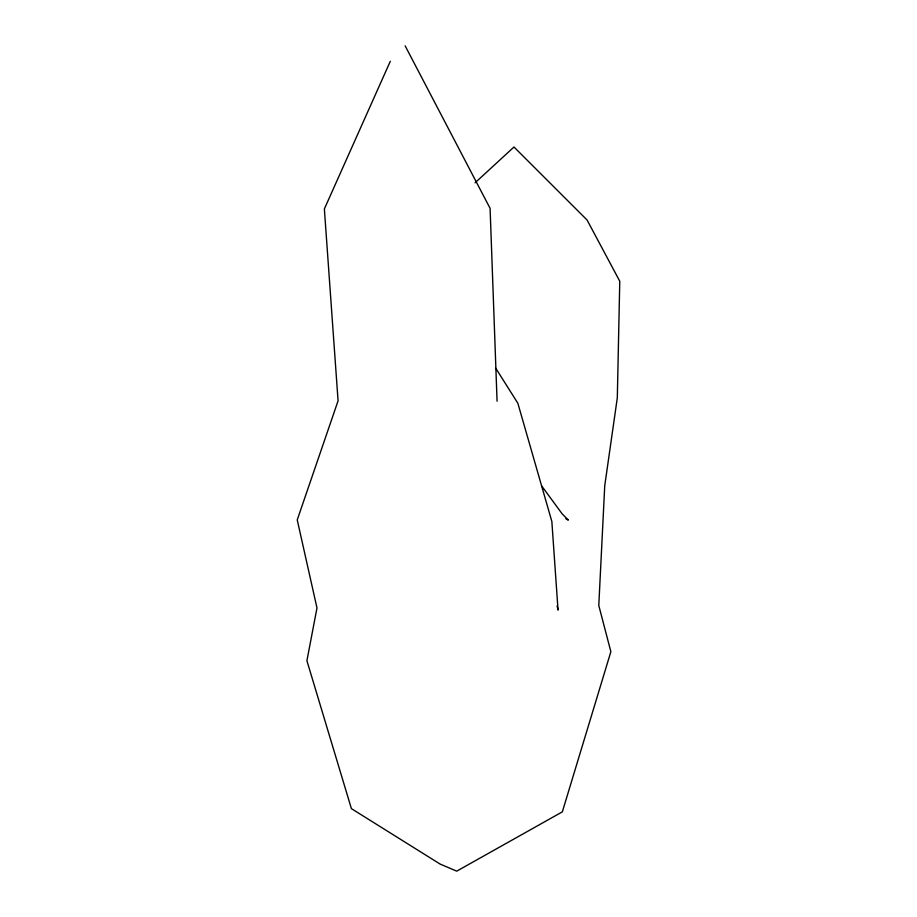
<?xml version="1.0" encoding="UTF-8"?>
<svg xmlns="http://www.w3.org/2000/svg" width="917" height="917" viewBox="0 0 917 917"><rect width="100%" height="100%" fill="white"/><g stroke="black" fill="none" stroke-linecap="round" stroke-linejoin="round"><path stroke-width="1.38" d="M390.31 61.279L324.366 208.95L338.075 400.832L297.234 519.916L316.984 607.948L306.908 660.721L351.394 808.622L440.091 864.055L456.735 871.15L562.339 811.854L610.871 651.689L598.79 605.507L604.739 485.746L617.313 397.806L619.766 281.221L587.075 220.023L513.99 147.007L475.075 182.804M565.858 518.758L568.345 520.122L562.121 513.795L541.832 486.17M495.799 368.302L517.853 403.262L551.851 521.498L558.04 610.114L557.1 605.954M405.154 45.85L490.091 208.342L497.071 401.21"/></g></svg>
